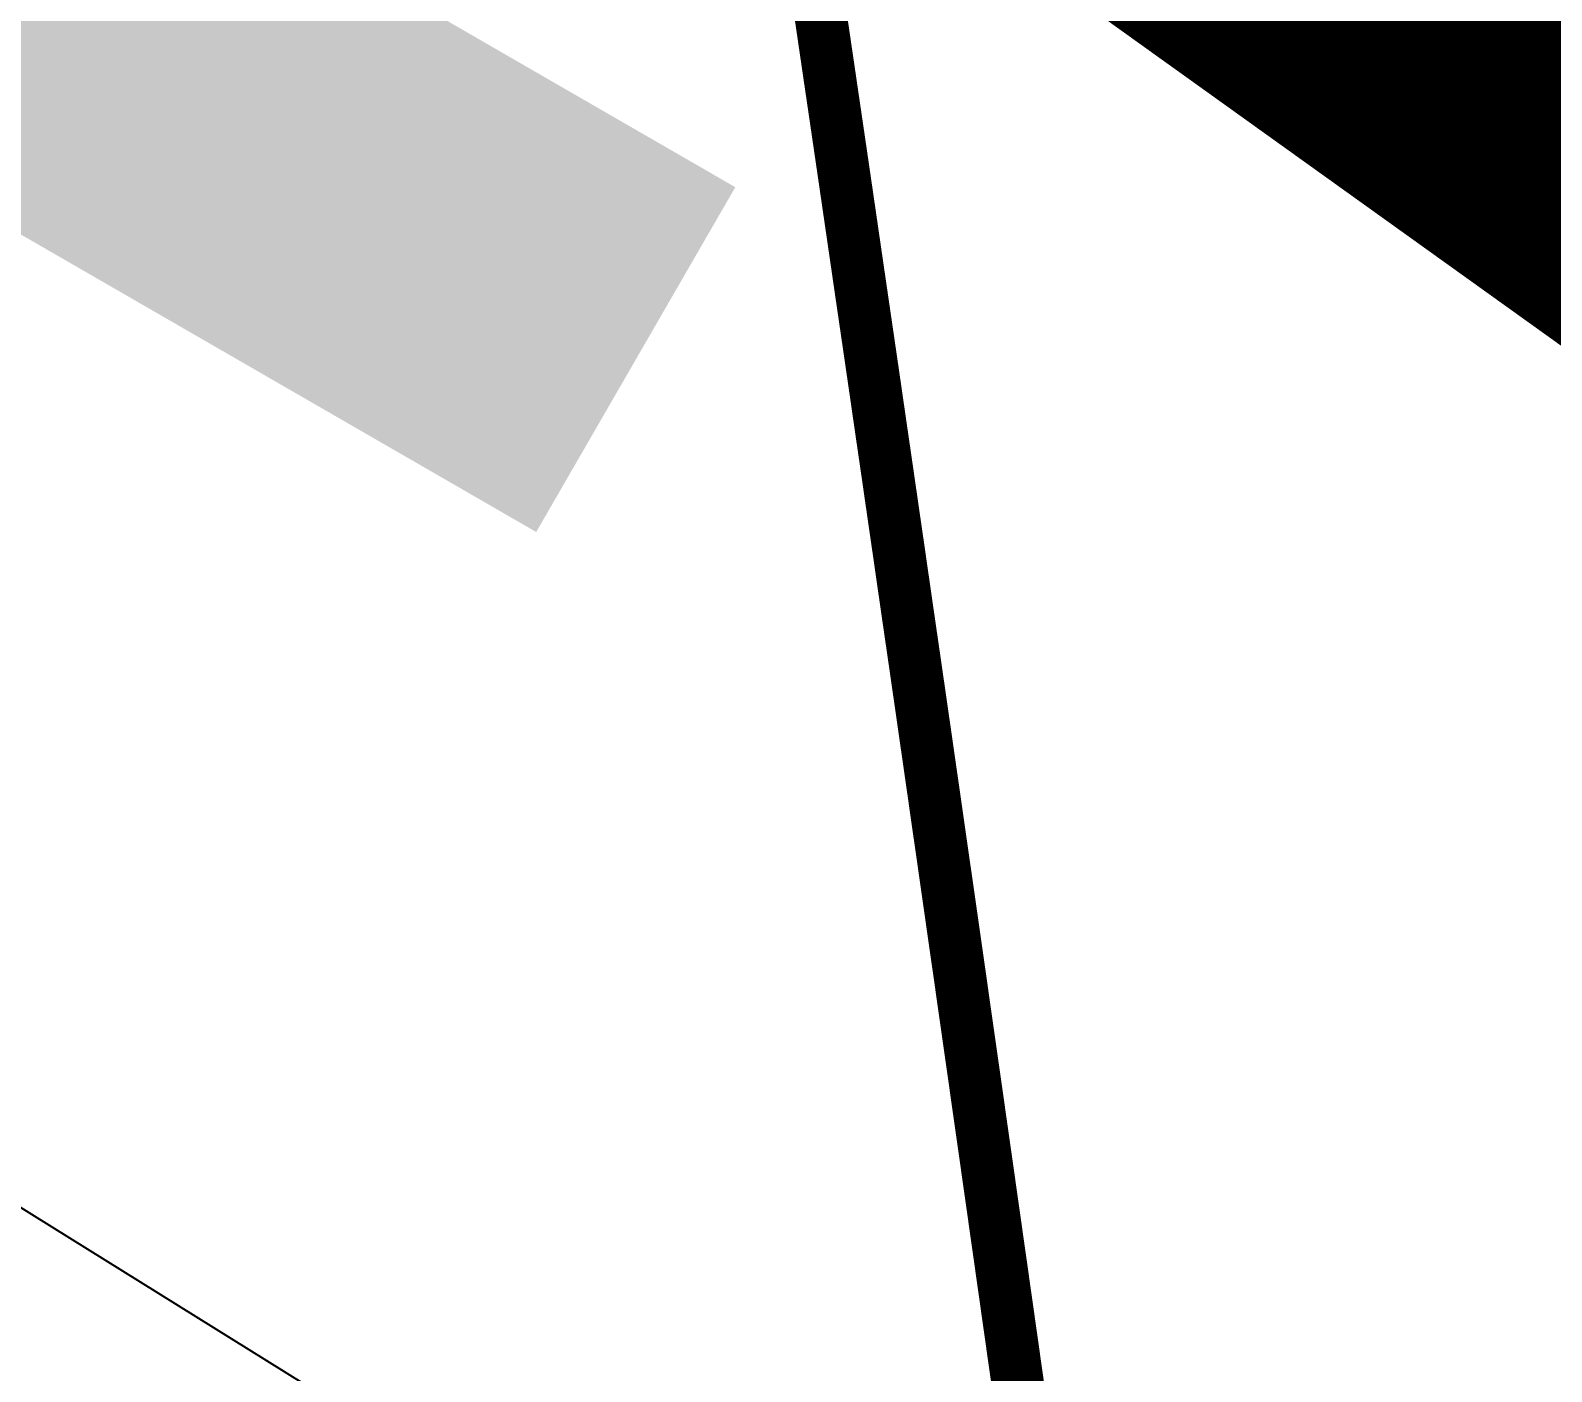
# Model space of a CAD drawing. Header units: inches. Extents: x -7 to 348, y -14 to 159.
# Drawn here: x 47.3108 to 47.6795, y 37.1956 to 37.5208 of the extents above; entities that cross this region are included whole.
import ezdxf

# ---------------------------------------------------------------- set-up
doc = ezdxf.new("R2010")
doc.units = ezdxf.units.IN
for name, color, linetype in [('Dimension', 6, 'Continuous'), ('Fabrication', 76, 'Continuous'), ('Top Layer', 1, 'Continuous'), ('Top Overlay', 2, 'Continuous')]:
    doc.layers.add(name, color=color, linetype=linetype)
doc.styles.add('Arial', font='', dxfattribs={"height": 0.2})
doc.styles.get('Arial').set_extended_font_data('Arial')

msp = doc.modelspace()

# ---------------------------------------------------------------- linework, layer by layer
at = {"layer": 'Dimension', "const_width": 0.254}
for points in [[(58.31, 19.467, 1), (13.31, 19.467, 1)], [(54.56034, 19.46693, 1), (17.06033, 19.46693, 1)]]:
    msp.add_lwpolyline(points, format="xyb", close=True, dxfattribs=at)
at = {"layer": 'Fabrication', "const_width": 0.0127}
for points in [[(47.5016, 37.52936), (47.50411, 37.51225)], [(47.5016, 37.52936), (47.50411, 37.51225)], [(47.50411, 37.51225), (47.50633, 37.49714)], [(47.50411, 37.51225), (47.50633, 37.49714)], [(47.50633, 37.49714), (47.50839, 37.48307)], [(47.50633, 37.49714), (47.50839, 37.48307)], [(47.50839, 37.48307), (47.51029, 37.47002)], [(47.50839, 37.48307), (47.51029, 37.47002)], [(47.51029, 37.47002), (47.51218, 37.45704)], [(47.51029, 37.47002), (47.51218, 37.45704)], [(47.51218, 37.45704), (47.51393, 37.44507)], [(47.51218, 37.45704), (47.51393, 37.44507)], [(47.51393, 37.44507), (47.51553, 37.43409)], [(47.51393, 37.44507), (47.51553, 37.43409)], [(47.51553, 37.43409), (47.51711, 37.42316)], [(47.51553, 37.43409), (47.51711, 37.42316)], [(47.51711, 37.42316), (47.51856, 37.41321)], [(47.51711, 37.42316), (47.51856, 37.41321)], [(47.51856, 37.41321), (47.51999, 37.4033)], [(47.51856, 37.41321), (47.51999, 37.4033)], [(47.51999, 37.4033), (47.52129, 37.39435)], [(47.51999, 37.4033), (47.52129, 37.39435)], [(47.52129, 37.39435), (47.52257, 37.38544)], [(47.52129, 37.39435), (47.52257, 37.38544)], [(47.52257, 37.38544), (47.52385, 37.37658)], [(47.52257, 37.38544), (47.52385, 37.37658)], [(47.52385, 37.37658), (47.52513, 37.36777)], [(47.52385, 37.37658), (47.52513, 37.36777)], [(47.52513, 37.36777), (47.52627, 37.35987)], [(47.52513, 37.36777), (47.52627, 37.35987)], [(47.52627, 37.35987), (47.5274, 37.35202)], [(47.52627, 37.35987), (47.5274, 37.35202)], [(47.5274, 37.35202), (47.52852, 37.34421)], [(47.5274, 37.35202), (47.52852, 37.34421)], [(47.52852, 37.34421), (47.52964, 37.33644)], [(47.52852, 37.34421), (47.52964, 37.33644)], [(47.52964, 37.33644), (47.53062, 37.32957)], [(47.52964, 37.33644), (47.53062, 37.32957)], [(47.53062, 37.32957), (47.5316, 37.32272)], [(47.53062, 37.32957), (47.5316, 37.32272)], [(47.5316, 37.32272), (47.53258, 37.31592)], [(47.5316, 37.32272), (47.53258, 37.31592)], [(47.53258, 37.31592), (47.53355, 37.30914)], [(47.53258, 37.31592), (47.53355, 37.30914)], [(47.53355, 37.30914), (47.53451, 37.3024)], [(47.53355, 37.30914), (47.53451, 37.3024)], [(47.53451, 37.3024), (47.53535, 37.29653)], [(47.53451, 37.3024), (47.53535, 37.29653)], [(47.53535, 37.29653), (47.53619, 37.29068)], [(47.53535, 37.29653), (47.53619, 37.29068)], [(47.53619, 37.29068), (47.53701, 37.28486)], [(47.53619, 37.29068), (47.53701, 37.28486)], [(47.53701, 37.28486), (47.53784, 37.27907)], [(47.53701, 37.28486), (47.53784, 37.27907)], [(47.53784, 37.27907), (47.53866, 37.2733)], [(47.53784, 37.27907), (47.53866, 37.2733)], [(47.53866, 37.2733), (47.53948, 37.26756)], [(47.53866, 37.2733), (47.53948, 37.26756)], [(47.53948, 37.26756), (47.54006, 37.26348)], [(47.53948, 37.26756), (47.54006, 37.26348)], [(47.54006, 37.26348), (47.54296, 37.24309)], [(47.54006, 37.26348), (47.54296, 37.24309)], [(47.54296, 37.24309), (47.54641, 37.21877)], [(47.54296, 37.24309), (47.54641, 37.21877)], [(47.54641, 37.21877), (47.55197, 37.1795)], [(47.54641, 37.21877), (47.55197, 37.1795)]]:
    msp.add_lwpolyline(points, dxfattribs=at)
at = {"layer": 'Fabrication', "const_width": 0.00635}
for points in [[(47.50094, 37.51225, 1), (47.50729, 37.51225, 1)], [(47.50094, 37.51225, 1), (47.50729, 37.51225, 1)], [(47.50094, 37.51225, 1), (47.50729, 37.51225, 1)], [(47.50094, 37.51225, 1), (47.50729, 37.51225, 1)], [(47.50315, 37.49714, 1), (47.5095, 37.49714, 1)], [(47.50315, 37.49714, 1), (47.5095, 37.49714, 1)], [(47.50315, 37.49714, 1), (47.5095, 37.49714, 1)], [(47.50315, 37.49714, 1), (47.5095, 37.49714, 1)], [(47.50521, 37.48307, 1), (47.51156, 37.48307, 1)], [(47.50521, 37.48307, 1), (47.51156, 37.48307, 1)], [(47.50521, 37.48307, 1), (47.51156, 37.48307, 1)], [(47.50521, 37.48307, 1), (47.51156, 37.48307, 1)], [(47.50712, 37.47002, 1), (47.51347, 37.47002, 1)], [(47.50712, 37.47002, 1), (47.51347, 37.47002, 1)], [(47.50712, 37.47002, 1), (47.51347, 37.47002, 1)], [(47.50712, 37.47002, 1), (47.51347, 37.47002, 1)], [(47.50901, 37.45704, 1), (47.51536, 37.45704, 1)], [(47.50901, 37.45704, 1), (47.51536, 37.45704, 1)], [(47.50901, 37.45704, 1), (47.51536, 37.45704, 1)], [(47.50901, 37.45704, 1), (47.51536, 37.45704, 1)], [(47.51075, 37.44507, 1), (47.5171, 37.44507, 1)], [(47.51075, 37.44507, 1), (47.5171, 37.44507, 1)], [(47.51075, 37.44507, 1), (47.5171, 37.44507, 1)], [(47.51075, 37.44507, 1), (47.5171, 37.44507, 1)], [(47.51235, 37.43409, 1), (47.5187, 37.43409, 1)], [(47.51235, 37.43409, 1), (47.5187, 37.43409, 1)], [(47.51235, 37.43409, 1), (47.5187, 37.43409, 1)], [(47.51235, 37.43409, 1), (47.5187, 37.43409, 1)], [(47.51394, 37.42316, 1), (47.52029, 37.42316, 1)], [(47.51394, 37.42316, 1), (47.52029, 37.42316, 1)], [(47.51394, 37.42316, 1), (47.52029, 37.42316, 1)], [(47.51394, 37.42316, 1), (47.52029, 37.42316, 1)], [(47.51538, 37.41321, 1), (47.52173, 37.41321, 1)], [(47.51538, 37.41321, 1), (47.52173, 37.41321, 1)], [(47.51538, 37.41321, 1), (47.52173, 37.41321, 1)], [(47.51538, 37.41321, 1), (47.52173, 37.41321, 1)], [(47.51682, 37.4033, 1), (47.52317, 37.4033, 1)], [(47.51682, 37.4033, 1), (47.52317, 37.4033, 1)], [(47.51682, 37.4033, 1), (47.52317, 37.4033, 1)], [(47.51682, 37.4033, 1), (47.52317, 37.4033, 1)], [(47.51811, 37.39435, 1), (47.52446, 37.39435, 1)], [(47.51811, 37.39435, 1), (47.52446, 37.39435, 1)], [(47.51811, 37.39435, 1), (47.52446, 37.39435, 1)], [(47.51811, 37.39435, 1), (47.52446, 37.39435, 1)], [(47.5194, 37.38544, 1), (47.52575, 37.38544, 1)], [(47.5194, 37.38544, 1), (47.52575, 37.38544, 1)], [(47.5194, 37.38544, 1), (47.52575, 37.38544, 1)], [(47.5194, 37.38544, 1), (47.52575, 37.38544, 1)], [(47.52068, 37.37658, 1), (47.52703, 37.37658, 1)], [(47.52068, 37.37658, 1), (47.52703, 37.37658, 1)], [(47.52068, 37.37658, 1), (47.52703, 37.37658, 1)], [(47.52068, 37.37658, 1), (47.52703, 37.37658, 1)], [(47.52195, 37.36777, 1), (47.5283, 37.36777, 1)], [(47.52195, 37.36777, 1), (47.5283, 37.36777, 1)], [(47.52195, 37.36777, 1), (47.5283, 37.36777, 1)], [(47.52195, 37.36777, 1), (47.5283, 37.36777, 1)], [(47.52309, 37.35987, 1), (47.52944, 37.35987, 1)], [(47.52309, 37.35987, 1), (47.52944, 37.35987, 1)], [(47.52309, 37.35987, 1), (47.52944, 37.35987, 1)], [(47.52309, 37.35987, 1), (47.52944, 37.35987, 1)], [(47.52422, 37.35202, 1), (47.53057, 37.35202, 1)], [(47.52422, 37.35202, 1), (47.53057, 37.35202, 1)], [(47.52422, 37.35202, 1), (47.53057, 37.35202, 1)], [(47.52422, 37.35202, 1), (47.53057, 37.35202, 1)], [(47.52534, 37.34421, 1), (47.53169, 37.34421, 1)], [(47.52534, 37.34421, 1), (47.53169, 37.34421, 1)], [(47.52534, 37.34421, 1), (47.53169, 37.34421, 1)], [(47.52534, 37.34421, 1), (47.53169, 37.34421, 1)], [(47.52646, 37.33644, 1), (47.53281, 37.33644, 1)], [(47.52646, 37.33644, 1), (47.53281, 37.33644, 1)], [(47.52646, 37.33644, 1), (47.53281, 37.33644, 1)], [(47.52646, 37.33644, 1), (47.53281, 37.33644, 1)], [(47.52745, 37.32957, 1), (47.5338, 37.32957, 1)], [(47.52745, 37.32957, 1), (47.5338, 37.32957, 1)], [(47.52745, 37.32957, 1), (47.5338, 37.32957, 1)], [(47.52745, 37.32957, 1), (47.5338, 37.32957, 1)], [(47.52843, 37.32272, 1), (47.53478, 37.32272, 1)], [(47.52843, 37.32272, 1), (47.53478, 37.32272, 1)], [(47.52843, 37.32272, 1), (47.53478, 37.32272, 1)], [(47.52843, 37.32272, 1), (47.53478, 37.32272, 1)], [(47.5294, 37.31592, 1), (47.53575, 37.31592, 1)], [(47.5294, 37.31592, 1), (47.53575, 37.31592, 1)], [(47.5294, 37.31592, 1), (47.53575, 37.31592, 1)], [(47.5294, 37.31592, 1), (47.53575, 37.31592, 1)], [(47.53037, 37.30914, 1), (47.53672, 37.30914, 1)], [(47.53037, 37.30914, 1), (47.53672, 37.30914, 1)], [(47.53037, 37.30914, 1), (47.53672, 37.30914, 1)], [(47.53037, 37.30914, 1), (47.53672, 37.30914, 1)], [(47.53134, 37.3024, 1), (47.53769, 37.3024, 1)], [(47.53134, 37.3024, 1), (47.53769, 37.3024, 1)], [(47.53134, 37.3024, 1), (47.53769, 37.3024, 1)], [(47.53134, 37.3024, 1), (47.53769, 37.3024, 1)], [(47.53218, 37.29653, 1), (47.53853, 37.29653, 1)], [(47.53218, 37.29653, 1), (47.53853, 37.29653, 1)], [(47.53218, 37.29653, 1), (47.53853, 37.29653, 1)], [(47.53218, 37.29653, 1), (47.53853, 37.29653, 1)], [(47.53301, 37.29068, 1), (47.53936, 37.29068, 1)], [(47.53301, 37.29068, 1), (47.53936, 37.29068, 1)], [(47.53301, 37.29068, 1), (47.53936, 37.29068, 1)], [(47.53301, 37.29068, 1), (47.53936, 37.29068, 1)], [(47.53384, 37.28486, 1), (47.54019, 37.28486, 1)], [(47.53384, 37.28486, 1), (47.54019, 37.28486, 1)], [(47.53384, 37.28486, 1), (47.54019, 37.28486, 1)], [(47.53384, 37.28486, 1), (47.54019, 37.28486, 1)], [(47.53466, 37.27907, 1), (47.54101, 37.27907, 1)], [(47.53466, 37.27907, 1), (47.54101, 37.27907, 1)], [(47.53466, 37.27907, 1), (47.54101, 37.27907, 1)], [(47.53466, 37.27907, 1), (47.54101, 37.27907, 1)], [(47.53549, 37.2733, 1), (47.54184, 37.2733, 1)], [(47.53549, 37.2733, 1), (47.54184, 37.2733, 1)], [(47.53549, 37.2733, 1), (47.54184, 37.2733, 1)], [(47.53549, 37.2733, 1), (47.54184, 37.2733, 1)], [(47.5363, 37.26756, 1), (47.54265, 37.26756, 1)], [(47.5363, 37.26756, 1), (47.54265, 37.26756, 1)], [(47.5363, 37.26756, 1), (47.54265, 37.26756, 1)], [(47.5363, 37.26756, 1), (47.54265, 37.26756, 1)], [(47.53688, 37.26348, 1), (47.54323, 37.26348, 1)], [(47.53688, 37.26348, 1), (47.54323, 37.26348, 1)], [(47.53688, 37.26348, 1), (47.54323, 37.26348, 1)], [(47.53688, 37.26348, 1), (47.54323, 37.26348, 1)], [(47.53979, 37.24309, 1), (47.54614, 37.24309, 1)], [(47.53979, 37.24309, 1), (47.54614, 37.24309, 1)], [(47.53979, 37.24309, 1), (47.54614, 37.24309, 1)], [(47.53979, 37.24309, 1), (47.54614, 37.24309, 1)], [(47.54324, 37.21877, 1), (47.54959, 37.21877, 1)], [(47.54324, 37.21877, 1), (47.54959, 37.21877, 1)], [(47.54324, 37.21877, 1), (47.54959, 37.21877, 1)], [(47.54324, 37.21877, 1), (47.54959, 37.21877, 1)]]:
    msp.add_lwpolyline(points, format="xyb", close=True, dxfattribs=at)
at = {"layer": 'Fabrication', "const_width": 0.0127}
msp.add_lwpolyline([(46.97932, 37.33343, -0.008618), (47.58559, 36.93795)], format="xyb", dxfattribs=at)
msp.add_lwpolyline([(46.97932, 37.33343, -0.008618), (47.58559, 36.93795)], format="xyb", dxfattribs=at)
msp.add_lwpolyline([(46.97932, 37.33343, -0.008618), (47.58559, 36.93795)], format="xyb", dxfattribs=at)
msp.add_lwpolyline([(46.97932, 37.33343, -0.008618), (47.58559, 36.93795)], format="xyb", dxfattribs=at)
at = {"layer": 'Top Layer'}
msp.add_line((46.50534, 37.73475), (47.53425, 37.09493), dxfattribs=at)
at = {"layer": 'Top Layer', "const_width": 2.032}
msp.add_lwpolyline([(23.95966, 38.67549, -0.53877), (58.06216, 22.88544)], format="xyb", dxfattribs=at)

# ---------------------------------------------------------------- texts
at = {"layer": 'Top Overlay', "style": 'Arial'}
msp.add_text('C12', height=0.889, rotation=330, dxfattribs=at).set_placement((45.51464, 38.50697))

doc.saveas('drawing.dxf')
